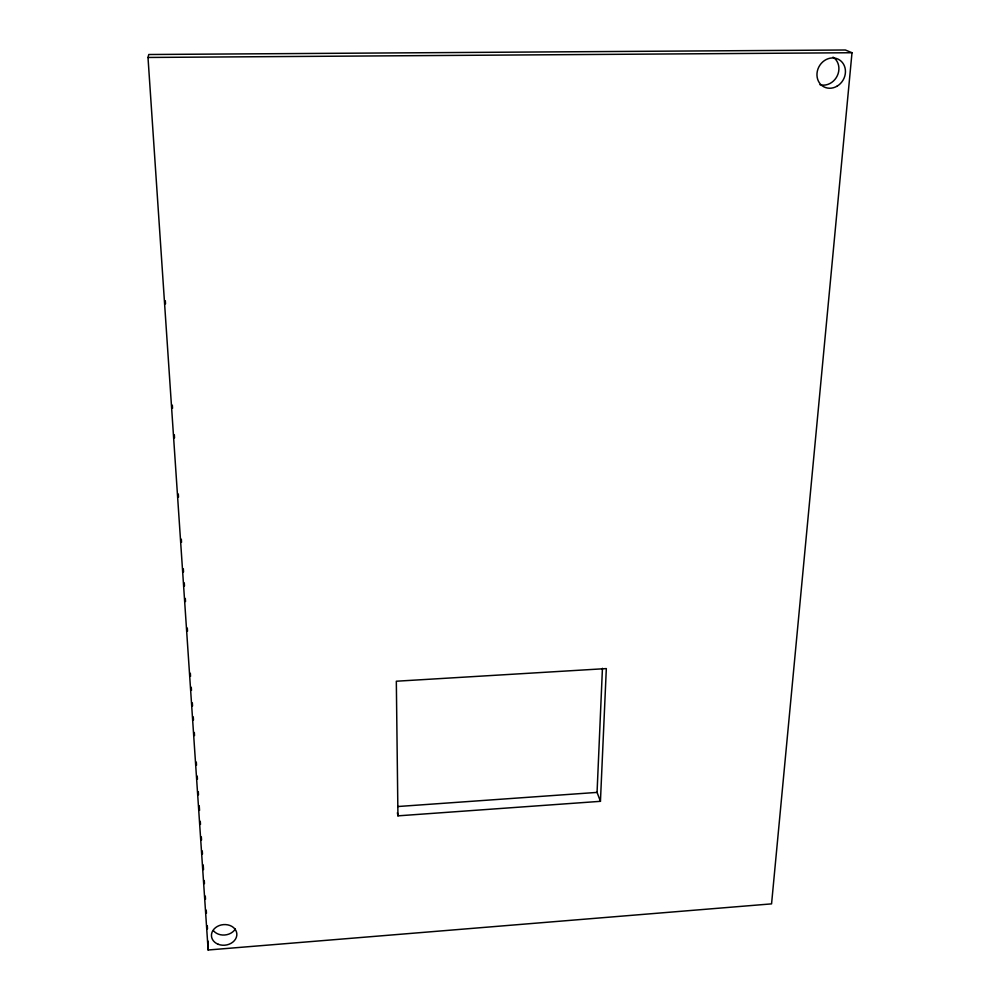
<?xml version="1.0" encoding="UTF-8"?>
<svg xmlns="http://www.w3.org/2000/svg" width="1000" height="1000" viewBox="0 0 1000 1000"><rect width="100%" height="100%" fill="white"/><g stroke="black" fill="none" stroke-linecap="round" stroke-linejoin="round"><path stroke-width="1.5" d="M208.137 950L148 57.462L148.775 54.513L845.387 50L852 52.737L771.562 903.875L208.137 950L208.212 941.213M397.4 812.775L397.938 815.85L600.438 801.325L597.062 792.4L602.438 668.3M600.438 801.325L606.325 668.587L396.325 681.225L397.938 815.85M397.875 806.525L597.062 792.4M148 57.462L852 52.737M165.312 300.763L165.525 303.875M172.325 405.175L172.537 408.3M174.325 434.787L174.525 437.912M178.3 494.012L178.512 497.137M181.337 539.212L181.537 542.325M183.325 568.825L183.525 571.938M184.262 582.85L184.475 585.975M185.312 598.438L185.525 601.55M187.3 628.05L187.512 631.163M190.338 673.25L190.538 676.363M191.275 687.275L191.488 690.387M192.325 702.862L192.537 705.975M193.263 716.888L193.475 720M194.312 732.475L194.525 735.588M196.3 762.087L196.513 765.2M197.237 776.112L197.45 779.225M198.287 791.7L198.5 794.812M199.225 805.725L199.55 810.4M200.275 821.312L200.487 824.425M201.325 836.888L201.537 840.013M202.262 850.913L202.475 854.038M203.212 864.95L203.525 869.625M204.25 880.525L204.462 883.65M205.3 896.112L205.512 899.237M206.238 910.138L206.45 913.263M207.288 925.725L207.5 928.85M833.025 57.138A15.4 13.662 -60.6 0 1 837.275 75.8A15.4 13.662 -60.6 0 1 819.925 84.688M235.3 929.038A12.625 10.25 -6.5 0 1 213.538 930.788M837.075 86.175A15.562 13.787 -60.3 0 0 839.513 59.938A15.562 13.787 -60.3 0 0 817.025 73.175A15.562 13.787 -60.3 0 0 837.075 86.175M218.325 944.325A12.737 10.312 -6.6 0 0 236.838 933.913A12.737 10.312 -6.6 0 0 217.275 926.488A12.737 10.312 -6.6 0 0 218.325 944.325"/></g></svg>
